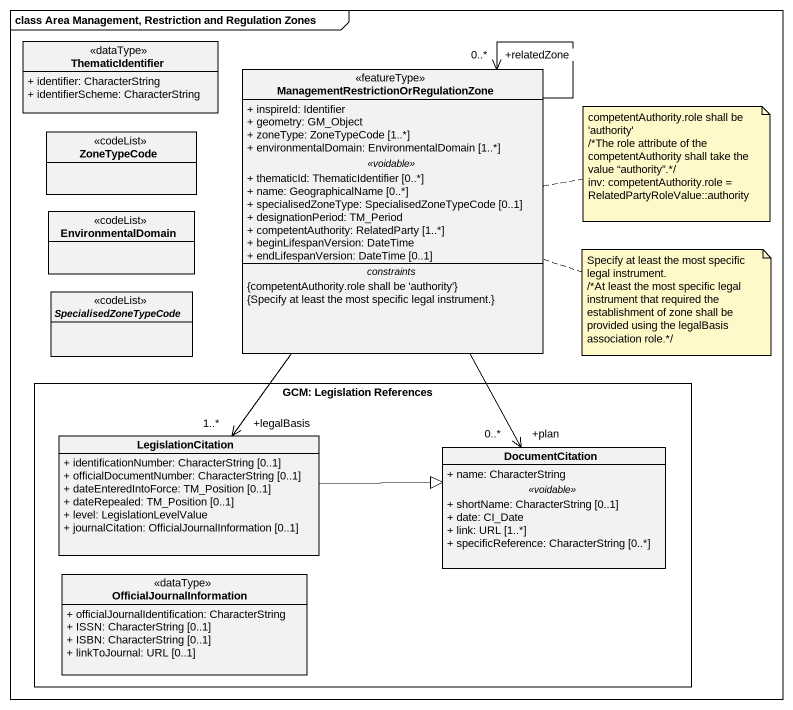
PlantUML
@startuml
mainframe class Area Management, Restriction and Regulation Zones
hide circle
hide empty members
skinparam classAttributeIconSize 0
class ThematicIdentifier <<dataType>> {
  + identifier: CharacterString
  + identifierScheme: CharacterString
}
class "ManagementRestrictionOrRegulationZone" as ManagementRestrictionOrRegul <<featureType>> {
  + inspireId: Identifier
  + geometry: GM_Object
  + zoneType: ZoneTypeCode [1..*]
  + environmentalDomain: EnvironmentalDomain [1..*]
  .. <<voidable>> ..
  + thematicId: ThematicIdentifier [0..*]
  + name: GeographicalName [0..*]
  + specialisedZoneType: SpecialisedZoneTypeCode [0..1]
  + designationPeriod: TM_Period
  + competentAuthority: RelatedParty [1..*]
  + beginLifespanVersion: DateTime
  + endLifespanVersion: DateTime [0..1]
  -- constraints --
  {competentAuthority.role shall be 'authority'}
  {Specify at least the most specific legal instrument.}
}
class ZoneTypeCode <<codeList>>
class EnvironmentalDomain <<codeList>>
abstract class SpecialisedZoneTypeCode <<codeList>>
rectangle "GCM: Legislation References" as GCM_Legislation_References {
  class LegislationCitation {
    + identificationNumber: CharacterString [0..1]
    + officialDocumentNumber: CharacterString [0..1]
    + dateEnteredIntoForce: TM_Position [0..1]
    + dateRepealed: TM_Position [0..1]
    + level: LegislationLevelValue
    + journalCitation: OfficialJournalInformation [0..1]
  }
  class DocumentCitation {
    + name: CharacterString
    .. <<voidable>> ..
    + shortName: CharacterString [0..1]
    + date: CI_Date
    + link: URL [1..*]
    + specificReference: CharacterString [0..*]
  }
  class OfficialJournalInformation <<dataType>> {
    + officialJournalIdentification: CharacterString
    + ISSN: CharacterString [0..1]
    + ISBN: CharacterString [0..1]
    + linkToJournal: URL [0..1]
  }
}
ManagementRestrictionOrRegul --> "+relatedZone\n0..*" ManagementRestrictionOrRegul
ManagementRestrictionOrRegul --> "+legalBasis\n1..*" LegislationCitation
ManagementRestrictionOrRegul --> "+plan\n0..*" DocumentCitation
LegislationCitation -right-|> DocumentCitation
note right of ManagementRestrictionOrRegul
  competentAuthority.role shall be 'authority'
  /*The role attribute of the competentAuthority shall take the value “authority”.*/
  inv: competentAuthority.role = RelatedPartyRoleValue::authority
end note
note right of ManagementRestrictionOrRegul
  Specify at least the most specific legal instrument.
  /*At least the most specific legal instrument that required the establishment of zone shall be provided using the legalBasis association role.*/
end note
@enduml
